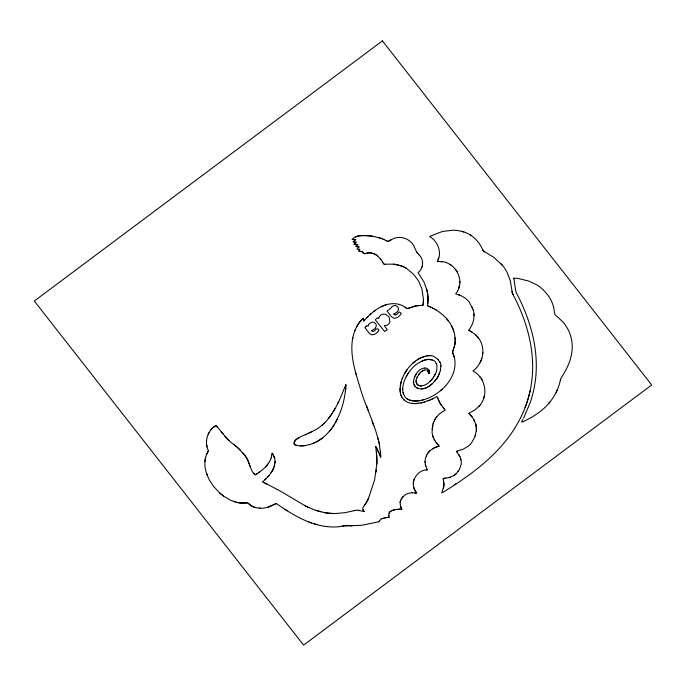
<?xml version="1.0" encoding="UTF-8"?>
<svg xmlns="http://www.w3.org/2000/svg" width="686" height="686" viewBox="0 0 686 686"><rect width="100%" height="100%" fill="white"/><g stroke="black" fill="none" stroke-linecap="round" stroke-linejoin="round"><path stroke-width="1.03" d="M271.15 457.956L271.313 457.33A13.06 12.58 -19.2 0 0 271.647 454.072L272.256 453.249L274.674 458.334A14.157 13.634 -19.2 0 1 275.086 461.489L274.374 466.146L271.982 471.393L268.569 476.058L262.781 481.812L279.879 490.85L305.819 506.165L314.634 509.955L323.998 512.502A57.624 55.506 -19.2 0 0 335.351 513.514L344.732 512.734L356.669 510.11L364.129 511.43L362.877 509.209A3.156 3.044 -19.2 0 1 362.911 507.803L365.304 504.099A27.191 26.188 -19.2 0 0 366.247 502.649L366.907 501.526A37.91 36.512 -19.2 0 0 368.596 498.019L374.582 479.986L376.803 464.062A81.771 78.753 -19.2 0 0 376.7 455.907L376.28 451.808M476.247 431.16L474.601 437.539L471.419 443.002A20.074 19.337 -19.2 0 1 468.195 446.2L462.861 449.347L456.439 451.277L459.937 456.644L461.206 461.103A13.591 13.085 -19.2 0 1 461.121 464.568L459.44 469.378L456.404 473.477A15.186 14.629 -19.2 0 1 453.6 475.664L449.287 477.533L443.233 478.451L443.902 485.868L441.784 492.882M426.735 455.067L425.389 458.754A14.235 13.711 -19.2 0 0 425.071 461.507L425.5 465.168L427.318 469.781C415.785 469.919 408.65 484.548 416.848 493.2L412.08 492.728M430.516 359.413L428.587 359.395A20.812 20.048 -19.2 0 0 424.008 360.279L417.765 363.426A32.285 31.093 -19.2 0 0 412.723 367.61C407.355 373.416 402.991 380.919 402.691 388.996A19.268 18.556 -19.2 0 0 403.042 392.572L405.04 397.108A8.961 8.626 -19.2 0 0 406.481 398.523L410.46 400.367A21.086 20.306 -19.2 0 0 420.141 400.521C441.192 396.585 462.347 373.921 452.563 351.927A3.653 3.516 -19.2 0 1 452.803 351.198L454.767 345.024A23.71 22.835 -19.2 0 0 455.152 341.482C455.796 324.641 442.436 311.41 427.61 305.793L428.038 299.045A43.132 41.537 -19.2 0 0 426.958 290.418L424.068 282.22L418.057 272.642C423.674 268.209 424.231 259.582 418.94 254.738M275.086 461.481L275.009 463.05M432.875 398.669A44.693 43.047 -19.2 0 1 431.477 399.363L423.228 402.476L415.853 403.557A25.948 24.988 -19.2 0 1 412.029 403.359C405.803 403.051 400.453 397.931 400.23 391.637A22.587 21.755 -19.2 0 1 400.101 388.362C400.821 376.846 407.767 366.187 417.234 359.833A29.215 28.135 -19.2 0 1 420.312 358.118L425.946 356.043L430.705 355.605A10.539 10.153 -19.2 0 1 433.595 356.308L437.531 358.915L440.129 362.491A10.53 10.144 -19.2 0 1 440.892 365.132L440.352 370.749L437.968 376.605A26.582 25.605 -19.2 0 1 435.919 379.744L432.514 383.508L428.124 386.887A14.552 14.02 -19.2 0 1 426.709 387.616L426.229 387.83A14.303 13.771 -19.2 0 1 424.728 388.353L423.168 388.713A14.792 14.252 -19.2 0 1 421.556 388.911C407.458 388.953 414.507 368.614 424.84 368.022M473.151 309.823C475.355 316.829 473.134 324.487 468.804 330.198L474.275 333.67L478.476 337.958A22.501 21.669 -19.2 0 1 480.74 341.739C485.525 351.789 481.898 364.438 472.971 370.92C483.63 376.554 487.969 390.548 482.498 401.241A21.609 20.812 -19.2 0 1 479.926 405.306L475.149 409.808L468.932 413.298L473.091 418.314L475.612 423.751A20.091 19.354 -19.2 0 1 476.35 428.115L476.247 431.16M433.089 423.708L432.069 431.974A20.623 19.868 -19.2 0 0 433.123 437.051L435.499 441.75L439.134 446.114C433.758 447.443 428.467 450.676 426.298 455.993M345.89 384.837C344.981 409.645 331.072 444.674 301.18 445.883A25.21 24.276 -19.2 0 1 296.463 445.36C286.619 440.198 310.526 433.192 312.807 431.185C330.995 422.816 339.21 401.404 345.71 384.803M360.201 251.273L359.044 251.299L361.128 251.419A3.833 3.687 -19.2 0 1 362.225 251.908L364.506 253.606A3.91 3.773 -19.2 0 0 365.226 253.571C373.313 250.519 380.438 257.181 383.731 264.016A1.381 1.329 -19.2 0 0 384.083 264.196L393.644 264.161L401.55 265.962A29.309 28.229 -19.2 0 1 405.958 268.046L413.426 274.074L418.597 281.003L421.864 288.78L423.468 299.55L422.928 305.261L415.759 305.939L407.27 308.52A3.233 3.113 -19.2 0 1 406.369 308.151C397.657 300.82 384.983 303.341 376.425 309.558C372.764 312.019 369.462 314.985 366.418 318.167C365.158 319.264 363.1 322.995 363.486 318.981M443.936 485.422L443.953 484.522M473.151 309.823L469.19 301.994A21.858 21.052 -19.2 0 0 465.194 298.11L461.507 295.889L455.693 293.84C466.823 280.617 454.115 258.948 437.214 261.735C442.616 252.808 437.608 240.889 429.762 236.661M459.834 282.838L459.894 281.457M233.617 444.365C226.406 439.572 221.938 431.494 215.987 425.732C207.532 429.908 204.136 441.784 208.167 450.145A2.881 2.77 -19.2 0 1 208.261 451.045C203.922 458.368 203.948 467.543 207.275 475.287M412.08 492.728L408.624 493.243A11.516 11.096 -19.2 0 0 405.477 494.666L402.648 497.101L400.744 500.094A8.867 8.541 -19.2 0 0 400.144 502.452L400.418 505.779L401.833 509.286A18.788 18.093 -19.2 0 1 401.37 509.261L400.838 509.218A6.886 6.637 -19.2 0 0 399.852 509.183A7.134 6.869 -19.2 0 1 400.838 509.226L401.37 509.261A19.277 18.565 -19.2 0 0 401.833 509.286L401.379 508.395M482.747 353.942L482.833 352.398M427.875 303.521L428.038 299.045A43.167 41.572 -19.2 0 0 426.958 290.418L426.4 288.326M206.452 442.178L206.563 440.549M413.255 483.133L413.332 482.189M346.027 385.592L346.078 385.112M432.069 429.282L432.197 427.893M423.511 360.442A20.743 19.98 -19.2 0 1 428.587 359.395L433.741 360.484A6.989 6.731 -19.2 0 1 435.516 362.079L436.871 365.063L436.939 368.828A18.711 18.025 -19.2 0 1 436.022 372.575L432.763 378.38L428.167 383.062A14.363 13.831 -19.2 0 1 423.082 385.583C418.7 387.487 414.344 382.839 416.582 378.595M345.83 387.779L345.778 388.267M376.065 472.079L376.4 469.421M345.753 388.508L345.367 391.114M363.46 318.819L363.4 318.304L362.8 318.707A5.385 5.188 -19.2 0 0 362.542 318.879L362.457 318.947A8.841 8.515 -19.2 0 0 361.959 319.419L361.531 319.882A34.54 33.262 -19.2 0 0 359.112 322.806C345.95 341.757 353.47 366.478 359.756 386.501C366.195 410.082 379.958 432.266 380.696 457.108L375.679 446.5L376.28 451.817M378.826 318.184L379.581 316.212L381.236 314.788A5.437 5.239 -19.2 0 1 384.006 314.119A5.248 5.059 -19.2 0 1 385.772 314.454L388.13 316.075A8.369 8.061 -19.2 0 1 389.296 317.669L389.914 321.828A5.359 5.162 -19.2 0 1 388.602 324.049L388.199 324.418A5.016 4.828 -19.2 0 1 386.175 325.438L384.263 325.593L387.256 329.76L384.64 331.57L375.293 319.83L376.657 318.45A9.544 9.192 -19.2 0 0 377.274 317.961L378.32 317.978A1.423 1.372 -19.2 0 0 378.569 318.261L378.612 318.304M294.114 443.345L294.337 442.376M443.851 486.305L443.465 488.046M422.936 305.261L423.219 303.829M352.544 339.081L352.853 337.375M442.513 492.548C476.564 471.857 510.401 446.08 525.09 407.553A115.831 111.561 -19.2 0 0 530.089 390.909C537.275 358.041 528.546 323.826 513.059 294.637M432.412 426.478L432.712 425.071M208.235 451.294L206.803 454.166M560.428 379.864C558.13 391.483 551.518 401.996 542.54 409.636A64.055 61.689 -19.2 0 1 539.29 412.277L532.387 416.925L523.735 421.436A11.096 10.684 -19.2 0 1 522.981 421.744L521.952 421.933M440.352 370.749L440.669 369.48M459.397 285.599L458.548 288.352M483.699 398.197L484.145 396.568M274.589 465.374L274.117 466.909M454.072 347.802L454.278 347.107M475.184 435.953L475.664 434.324M397.717 509.372L399.852 509.201L393.91 509.835L390.223 511.482L388.885 513.625L389.022 517.484L388.353 517.476M271.15 457.956C268.715 465.502 261.983 470.579 255.586 474.703C251.711 472.963 250.63 467.115 249.018 463.444A28.418 27.371 -19.2 0 0 247.38 459.414L244.713 455.212L239.303 449.244A67.365 64.878 -19.2 0 0 233.617 444.365A67.888 65.384 -19.2 0 1 239.303 449.236L240.615 450.548M437.985 259.78L438.586 257.876M413.735 480.277L414.052 479.308M416.582 378.595L417.079 377.249M433.089 423.708C434.881 417.645 439.64 412.8 445.308 410.185L440.421 403.831L436.965 396.474L432.875 398.669A44.581 42.944 -19.2 0 1 431.468 399.363L430.311 399.895M453.618 349.165L452.803 351.198A3.73 3.593 -19.2 0 0 452.571 351.927M354.499 331.432L354.936 330.3M421.907 267.223L422.25 266.331M402.125 378.783L402.673 377.403M273.834 467.68L273.508 468.444A27.26 26.257 -19.2 0 1 272.393 470.682L271.09 472.791M294.5 441.878L295.486 440.223M417.079 377.249L420.244 372.644M556.14 392.366L557.066 390.403M424.84 368.022L425.672 368.056A4.888 4.708 -19.2 0 1 427.575 368.708L429.693 371.623A2.307 2.221 -19.2 0 1 429.539 372.592L428.741 373.656L427.772 370.672L426.28 369.754L424.068 370.157L421.35 371.726M429.539 372.592L429.299 373.047M208.261 434.169L208.99 432.686M337.924 403.214L338.798 401.447M337.521 418.503L335.3 422.808M434.067 421.161L435.31 418.82M414.498 377.146L415.004 376.134M521.72 421.83L522.904 419.498M523.581 418.168L530.269 402.408A117.135 112.821 -19.2 0 0 534.96 383.345C539.848 351.995 530.87 320.182 516.241 292.588C515.066 288.54 514.877 284.261 514.123 280.12A10.127 9.758 -19.2 0 0 513.968 279.374L513.917 279.142M434.864 375.165L435.293 374.316M368.562 324.718L368.013 326.15L367.096 325.627L364.841 327.548L369.24 333.207L371.015 334.536A3.867 3.722 -19.2 0 0 372.395 334.802L374.625 334.279A10.333 9.947 -19.2 0 0 378.732 330.601M406.198 376.786L406.97 375.345M356.488 326.982L358.392 323.826A34.343 33.082 -19.2 0 1 361.531 319.882L361.796 319.59M335.111 408.444L333.062 411.849M404.671 373.398L407.15 369.6M379.058 521.557L380.464 519.748A6.131 5.908 -19.2 0 1 381.793 518.71L387.273 517.484A12.725 12.262 -19.2 0 1 387.701 517.467L389.022 517.484M379.324 521.291L379.126 521.506A1.869 1.801 -19.2 0 1 378.715 521.763L378.792 521.729M333.01 426.606L334.073 424.926M407.784 373.947L408.659 372.592M415.579 375.131L416.213 374.153M375.559 327.702L376.202 326.313A3.43 3.301 -19.2 0 0 375.791 323.861L373.904 322.326A3.37 3.241 -19.2 0 0 372.455 322.137L369.883 323.209A4.905 4.725 -19.2 0 0 368.562 324.718M331.981 413.529L328.388 418.58M378.766 330.618C379.358 328.148 375.474 328.251 374.865 330.652A4.768 4.588 -19.2 0 1 373.716 331.321L372.747 331.475A1.458 1.406 -19.2 0 1 371.958 331.115L371.966 330.455M433.338 377.6L433.886 376.803M458.034 471.608L458.771 470.536M268.183 463.753L268.569 463.204M401.533 498.576L403.325 496.39M427.764 453.343L428.338 452.554A14.938 14.389 -19.2 0 1 430.311 450.479M331.895 428.227L329.512 431.305M436.039 417.723L436.828 416.685M266.931 465.374L267.574 464.576M548.92 403.248L550.326 401.542M210.774 429.942L211.828 428.724M431.511 379.89L432.154 379.144M358.495 247.449L358.992 246.883L358.426 246.789M478.871 406.524L479.926 405.306M434.315 381.69L435.138 380.73M357.663 246.677L358.984 246.874L357.02 249.172L359.901 249.292L358.478 250.879M429.136 373.253L428.741 373.656L428.57 373.038M364.618 320.122L363.743 321.065M265.576 466.883L266.271 466.146M361.848 319.539L361.899 319.479A9.287 8.944 -19.2 0 1 362.414 318.981L362.457 318.947M366.813 317.755L367.988 316.572M430.139 381.339L430.834 380.619M323.783 423.742L324.761 422.765M295.803 439.872L297.69 438.405M266.288 478.485L264.95 479.771M369.986 314.668L371.006 313.742M432.514 383.508L430.525 385.198M357.423 244.465C357.252 245.296 353.985 247.183 358.229 246.763M357.723 244.619L357.063 245.202M430.122 236.241L442.53 231.439L453.034 230.213A36.812 35.458 -19.2 0 1 459.483 230.89C470.253 232.46 478.965 240.486 482.97 250.373A5.942 5.728 -19.2 0 0 483.519 251.05L493.971 257.456L502.555 265.473A42.849 41.271 -19.2 0 1 507.22 272.676L510.341 280.908L511.885 290.204A15.143 14.586 -19.2 0 0 512.022 291.344L512.073 291.636A11.585 11.165 -19.2 0 0 513.042 294.646A11.791 11.362 -19.2 0 1 512.039 291.344M355.88 246.248L356.205 246.454M354.268 244.053L356.497 242.098L353.179 241.824L355.777 239.654L353.907 239.543M355.159 244.293L354.087 244.207L354.602 243.753M321.734 425.603L322.772 424.685M440.481 390.643L442.024 389.288M354.353 240.846L353.71 241.378M212.986 427.618L215.138 426.057M366.367 326.133L365.827 326.536M374.196 311.144L375.302 310.338M322.591 437.917L321.039 439.049A40.868 39.359 -19.2 0 1 316.032 442.024M258.579 472.697L259.411 472.105M352.175 239.328L355.331 236.919A23.796 22.921 -19.2 0 1 356.823 236.404L357.132 236.318A14.895 14.346 -19.2 0 1 360.227 235.727A52.788 50.841 -19.2 0 1 372.215 236.216L378.02 237.45A54.829 52.805 -19.2 0 1 382.299 238.797L387.882 241.438L393.884 238.411A16.258 15.658 -19.2 0 1 401.181 237.562L402.948 237.845A16.841 16.215 -19.2 0 1 411.934 243.153A16.61 16.001 -19.2 0 1 414.687 247.8L416.436 251.693M390.223 240.366L391.277 239.628M256.916 473.872L255.312 474.746M389.965 240.546L388.139 241.412L386.853 241.198M454.912 484.565L456.121 483.784M206.666 473.572A46.477 44.762 -19.2 0 0 209.504 480.174L213.346 486.134L219.443 492.702A56.895 54.803 -19.2 0 0 223.61 496.089L230.702 500.3L236.841 502.384A28.941 27.877 -19.2 0 0 241.772 503.052L247.354 502.864L249.653 504.476A14.578 14.037 -19.2 0 0 251.016 505.548A14.406 13.874 -19.2 0 0 252.474 506.431L254.034 507.134A15.006 14.449 -19.2 0 0 255.698 507.649L260.311 508.249A22.767 21.926 -19.2 0 0 266.948 507.494L275.849 503.678A2.161 2.084 -19.2 0 1 276.552 503.687C294.388 516.138 315.046 528.443 337.692 526.848A44.727 43.081 -19.2 0 0 342.606 526.145A24.97 24.053 -19.2 0 1 343.626 525.965A22.261 21.438 -19.2 0 1 344.655 525.828L346.739 525.708A17.193 16.567 -19.2 0 1 348.102 525.75L361.488 525.339L378.423 521.875M273.208 504.947L275.849 503.678M432.617 448.798L434.324 447.872M298.118 438.157L299.482 437.479M381.793 518.71L382.274 518.453M391.174 510.838L391.749 510.555M311.864 431.648L308.065 433.466M272.196 505.488L271.167 505.985A24.619 23.71 -19.2 0 1 268.02 507.194M421.127 361.428L421.581 361.205A17.39 16.756 -19.2 0 1 423.013 360.613M305.21 434.813L306.162 434.367M393.875 313.999L396.088 312.79A7.014 6.757 -19.2 0 0 397.889 310.921L398.352 309.892A3.25 3.13 -19.2 0 0 398.386 308.348L397.974 307.354A4.605 4.433 -19.2 0 0 397.451 306.659L396.371 305.853A3.198 3.078 -19.2 0 0 394.553 305.562L393.721 305.776A5.642 5.428 -19.2 0 0 391.354 307.328L390.866 308.048A17.819 17.167 -19.2 0 0 390.591 308.494L386.99 311.015L391.5 316.752L393.532 318.064A3.859 3.722 -19.2 0 0 394.639 318.244L396.997 317.627A10.419 10.033 -19.2 0 0 400.641 314.471A16.01 15.418 -19.2 0 0 401.036 313.905L401.199 313.21L400.178 312.49A4.802 4.622 -19.2 0 1 399.698 312.156L398.952 312.019L397.271 313.905A5.016 4.828 -19.2 0 1 395.873 314.763M215.378 425.929L216.167 425.74M371.615 330.609L372.129 330.386A8.386 8.078 -19.2 0 0 375.611 327.745M312.396 443.653L314.239 442.873M427.978 400.881L429.144 400.401M435.224 447.461L438.114 446.415M411.274 307.388L408.599 308.383M412.166 307.036L412.603 306.874M395.873 314.754L394.939 314.9A1.415 1.363 -19.2 0 1 394.279 314.66L393.79 314.094M382.779 518.239L383.294 518.059M413.049 306.711L413.495 306.556M386.467 304.678L385.043 305.159A36.238 34.909 -19.2 0 0 381.176 306.805M424.771 356.377L421.384 357.62A29.447 28.358 -19.2 0 0 417.234 359.833M449.287 477.533L450.419 477.173M413.95 306.41L414.395 306.273M393.095 510.05L394.321 509.741M423.228 402.476L424.428 402.133M422.25 400.024L424.308 399.449M354.062 510.641L354.816 510.435M367.001 253.151L368.013 252.911M414.85 306.145L415.313 306.033M420.81 403.025L422.019 402.768M426.778 355.845L427.592 355.7M384.374 517.784L384.94 517.681M426.255 469.961L427.318 469.781M365.475 253.528L365.226 253.571A3.979 3.833 -19.2 0 1 364.506 253.606A3.053 2.941 -19.2 0 1 364.146 253.571M394.733 509.672L395.573 509.552M408.041 308.554L407.27 308.52M368.262 252.868L368.759 252.817M417.585 305.664L417.122 305.716A18.17 17.502 -19.2 0 0 415.759 305.939M304.927 445.677L303.058 445.849M444.494 478.382L445.728 478.253M385.506 517.604L386.089 517.553M344.655 525.828L345.35 525.768A19.671 18.942 -19.2 0 1 346.739 525.708A17.373 16.738 -19.2 0 1 348.102 525.75M396.002 509.501L397.288 509.398M418.349 403.394L415.853 403.557A26.102 25.133 -19.2 0 1 412.029 403.351M418.52 305.579L419.472 305.502M247.123 502.847L241.772 503.052A28.606 27.551 -19.2 0 1 236.841 502.384M419.952 305.476L420.921 305.416M428.398 355.605L429.179 355.554M384.983 264.281L384.211 264.239M421.341 385.866L419.806 385.806M302.123 445.883L300.245 445.849M387.916 517.467L387.804 517.467A11.799 11.362 -19.2 0 0 387.273 517.484M350.031 525.853L351.961 525.905M259.171 508.189L260.311 508.249M352.235 239.44L354.576 239.585M355.279 239.628L355.777 239.654M429.95 355.554L430.705 355.605M354.087 244.207L357.869 244.499M353.179 241.824L354.773 241.961M440.455 261.726L441.998 261.855M369.257 252.817L370.123 252.885M393.644 264.161L395.273 264.367M414.884 492.874L415.853 493.011M356.866 246.548L356.437 246.488M370.972 252.997L371.795 253.151M363.16 511.25L364.129 511.43M358.504 510.152L359.25 510.307M396.885 264.642L401.55 265.962A29.567 28.478 -19.2 0 1 405.958 268.046M296.472 445.36L294.414 444.614M255.183 474.738L254.369 474.129M320.816 511.807L316.152 510.478M431.408 359.558L432.249 359.79M461.652 231.371L463.839 231.997M372.609 253.331L373.39 253.563M314.205 523.812L316.889 524.593M233.712 501.5L235.264 501.989M363.923 253.528L362.225 251.908A3.824 3.687 -19.2 0 0 361.128 251.419M408.967 399.904L410.46 400.375A21.129 20.348 -19.2 0 0 420.141 400.521M308.974 522.02L311.573 522.955M458.728 294.731L460.152 295.28M374.153 253.82L374.899 254.129M383.706 239.328L384.254 239.585M429.779 306.865L430.499 307.208M432.643 308.22L434.041 308.897M252.98 506.68L252.474 506.431A14.097 13.574 -19.2 0 1 251.016 505.548A15.083 14.526 -19.2 0 1 249.653 504.476L248.529 503.421A3.396 3.276 -19.2 0 0 248.203 503.198M427.61 305.793L428.338 306.153M408.281 399.612L407.038 398.926M468.804 330.198L471.694 331.835M435.413 309.609L436.082 309.969M375.611 254.472L377.617 255.775M418.486 385.403L417.431 384.692M262.781 481.812L263.63 482.344M470.004 234.732L471.368 235.598M406.369 308.151L404.954 307.156M264.719 483.047L265.782 483.707A14.397 13.866 -19.2 0 0 266.58 484.145M450.179 264.522L451.354 265.285M284.922 509.295L287.194 510.796M484.65 251.985L483.939 251.453M403.762 399.741L404.543 400.444M475.449 334.665L476.538 335.711M228.052 439.512L229.115 440.532M483.724 251.256L483.519 251.05A5.865 5.651 -19.2 0 1 482.97 250.373L482.498 249.558M468.932 413.298L470.116 414.515M439.143 446.114L436.296 442.873M227.015 438.465L225.008 436.322M414.747 386.081L415.227 386.621M438.088 359.473L438.594 360.056M500.66 263.295L502.555 265.473M418.94 254.738L416.676 251.994M223.079 434.101L221.209 431.82M417.688 253.263L417.079 252.517M446.757 318.776L448.087 320.388M443.045 407.398L444.331 408.967M479.591 376.46L480.612 377.712M428.853 369.797L429.402 370.586M477.55 336.809L478.476 337.958M456.439 451.277L457.288 452.34M254.274 474.017L253.726 473.306M471.205 415.759L472.2 417.028M217.205 426.546L217.642 427.121M244.713 455.212L245.099 455.718M455.478 269.255L457.193 271.802M441.227 405.057L440.952 404.654A21.215 20.434 -19.2 0 1 440.172 403.411L439.7 402.536M245.459 456.224L246.154 457.262M380.421 258.828L380.962 259.651M417.011 384.229L416.393 383.105M363.649 510.83L363.031 509.724M416.222 492.291L414.678 489.581M294.311 444.494L294.088 443.731M427.772 370.672L428.416 372.361M272.634 453.892L273.148 454.758M481.521 379.015L482.327 380.37M246.48 457.794L247.089 458.865A28.22 27.183 -19.2 0 1 249.018 463.444M382.505 262.172L382.831 262.747M458.771 454.475L459.937 456.644M272.505 453.678L272.256 453.249M413.975 384.872L414.327 385.498M434.152 439.452L434.787 440.609M377.257 448.996L377.6 449.639M473.88 419.635L474.566 420.981M439.82 361.865L440.129 362.491M401.885 397.22L400.993 395.196M439.254 401.644L439.469 402.09M273.868 456.07L274.674 458.334M438.826 400.727L439.04 401.19M378.252 450.951L379.135 452.966M437.608 397.914L438.217 399.329M472.114 306.959L472.671 308.374M452.58 353.033L454.098 357.174M433.595 438.26L432.737 435.816M436.347 363.46L436.648 364.232M414.275 488.672L413.667 486.846M379.933 455.024L380.696 457.108L380.67 454.835M249.721 465.528L249.97 466.214M400.984 507.511L400.418 505.779M366.47 405.555L368.073 410.048M372.044 421.281L373.604 425.783M249.241 464.148L249.472 464.842M377.446 437.068L378.2 439.323M403.419 394.038L403.042 392.572M425.757 466.086L425.303 464.25M355.417 371.863L356.06 374.324M378.852 441.475L379.135 442.564M513.857 278.893L513.677 278.173L516.412 278.319A23.607 22.741 -19.2 0 1 518.367 278.499L529.138 281.183L536.795 284.887A40.534 39.042 -19.2 0 1 543.509 290.127L547.865 295.143A38.082 36.684 -19.2 0 1 553.671 307.294L554.76 313.716A3.833 3.696 -19.2 0 0 555.24 314.891L562.571 321.554A40.697 39.196 -19.2 0 1 571.961 342.348C573.479 354.885 568.368 367.079 561.525 377.3A7.546 7.272 -19.2 0 0 560.428 379.864M460.76 458.848L461.035 459.972M379.392 443.653L379.624 444.751M206.966 446.92L206.486 443.791M452.546 352.93L452.503 352.441A2.924 2.821 -19.2 0 1 452.546 352.055M443.49 480.38L443.628 481.315M400.41 392.889L400.23 391.637A22.887 22.038 -19.2 0 1 400.101 388.362M443.353 479.42L443.233 478.451M443.765 482.249L443.825 482.704M363.649 320.319L363.4 318.304L362.86 318.664A6.208 5.977 -19.2 0 0 362.542 318.879M443.868 483.167L443.936 484.076M375.731 447.092L375.688 446.5A25.159 24.233 -19.2 0 1 376.888 448.352M388.739 515.358L388.791 516.018M413.289 382.025L413.341 382.779M376.657 455.324L376.7 455.907A81.883 78.864 -19.2 0 1 376.803 464.062M454.981 337.778L455.144 340.042M380.507 451.439L380.636 453.695M473.949 314.111L474.017 315.517M440.969 365.827L440.995 366.53M425.071 461.507L425.088 462.424M402.691 388.996L402.708 389.708M476.358 429.625L476.35 428.115A19.937 19.208 -19.2 0 0 475.612 423.751M416.102 380.979L416.11 381.742M423.468 299.55L423.476 301.831M530.089 390.909A115.874 111.604 -19.2 0 1 525.09 407.553M456.404 473.477A15.169 14.612 -19.2 0 1 453.6 475.664M481.889 358.375A22.715 21.883 -19.2 0 1 480.166 362.491M204.891 461.644A23.564 22.698 -19.2 0 1 205.5 457.879M242.51 452.589A64.947 62.555 -19.2 0 1 244.319 454.715M269.101 475.424A39.188 37.747 -19.2 0 1 267.454 477.285M308.7 507.554A86.505 83.315 -19.2 0 1 304.404 505.428M335.351 513.514A57.581 55.455 -19.2 0 1 323.998 512.502M364.686 504.913A17.973 17.313 -19.2 0 0 365.544 503.747A27.474 26.462 -19.2 0 0 366.247 502.649A30.973 29.832 -19.2 0 0 366.907 501.526A37.481 36.101 -19.2 0 0 368.596 498.019M423.459 302.286A10.067 9.69 -19.2 0 1 423.382 302.955M355.331 236.919A22.518 21.695 -19.2 0 1 356.823 236.404A15.315 14.758 -19.2 0 1 360.236 235.718A52.685 50.747 -19.2 0 1 373.681 236.456M378.02 237.45A55.3 53.268 -19.2 0 1 382.299 238.797M451.431 325.601A35.089 33.803 -19.2 0 1 453.755 331.389M455.152 341.482A23.899 23.015 -19.2 0 1 454.758 345.024M418.417 374.779A12.7 12.237 -19.2 0 1 421.976 371.289L423.262 370.534A9.295 8.952 -19.2 0 1 424.068 370.157M418.374 388.542A8.018 7.726 -19.2 0 1 416.351 387.556M423.168 388.713A14.989 14.432 -19.2 0 1 421.556 388.911M424.728 388.353A13.934 13.42 -19.2 0 0 426.229 387.83A14.638 14.097 -19.2 0 0 428.124 386.887A15.392 14.826 -19.2 0 0 429.47 386.004M435.919 379.744A26.78 25.794 -19.2 0 0 437.968 376.605A26.831 25.836 -19.2 0 0 439.555 373.184M412.586 363.426A32.388 31.196 -19.2 0 1 415.304 361.162M400.315 386.072A34.652 33.374 -19.2 0 1 401.216 381.622M400.144 502.452A8.892 8.558 -19.2 0 1 400.744 500.094M389.039 513.128A3.893 3.756 -19.2 0 1 389.837 511.85M342.606 526.145A23.161 22.304 -19.2 0 1 343.626 525.965M255.698 507.649A14.852 14.303 -19.2 0 1 253.503 506.92M223.61 496.081A57.272 55.163 -19.2 0 1 219.443 492.694M382.411 40.886L34.3 301.034L303.589 645.114L651.7 384.966L382.411 40.886"/></g></svg>
